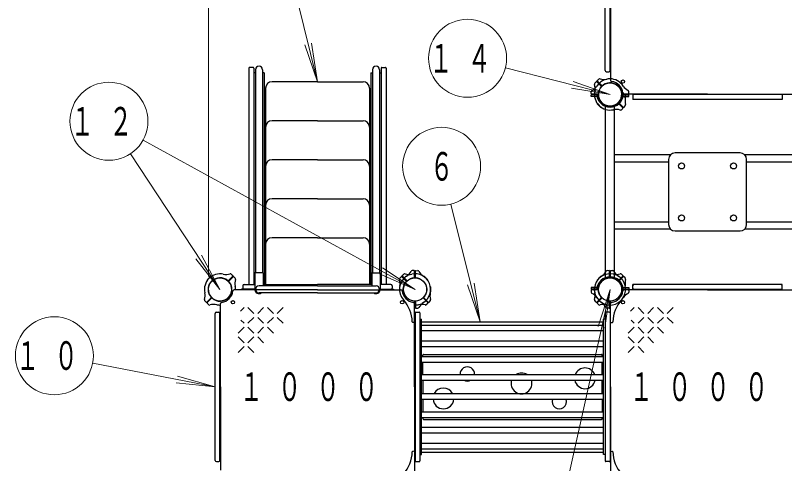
# Model space of a CAD drawing. Units: millimetres on the paper. Extents: x -385 to 0, y -594 to 267.
# Drawn here: x -298.4 to -239.2, y 132.9 to 167.4 of the extents above; entities that cross this region are included whole.
import ezdxf
from ezdxf.enums import TextEntityAlignment as Align

# ---------------------------------------------------------------- set-up
doc = ezdxf.new("R2010")
doc.units = ezdxf.units.MM
doc.layers.add('LY_1', color=7, linetype='Continuous', lineweight=25)
doc.styles.add('ＭＳ ゴシック', font='')
doc.styles.get('ＭＳ ゴシック').set_extended_font_data('MS Gothic')

msp = doc.modelspace()

# ---------------------------------------------------------------- linework, layer by layer
at = {"layer": 'LY_1', "lineweight": 13}
for p, q in [((-283.556, 147.28), (-283.556, 237.175)), ((-277.199, 170.519), (-275.165, 162.26)), ((-275.165, 162.26), (-276.133, 165.099)), ((-275.165, 162.26), (-275.626, 165.225)), ((-260.716, 163.324), (-252.665, 161.28)), ((-252.665, 161.28), (-255.497, 162.269)), ((-252.665, 161.28), (-255.626, 161.762)), ((-288.577, 157.774), (-267.665, 146.28)), ((-289.553, 156.716), (-282.665, 146.28)), ((-264.898, 152.84), (-262.654, 143.797)), ((-282.665, 146.28), (-284.529, 148.63)), ((-282.665, 146.28), (-284.093, 148.918)), ((-267.665, 146.28), (-270.158, 147.949)), ((-267.665, 146.28), (-270.41, 147.491)), ((-262.654, 143.797), (-263.12, 146.761)), ((-262.654, 143.797), (-263.627, 146.635)), ((-257.128, 126.253), (-252.665, 146.28)), ((-252.665, 146.28), (-253.57, 143.42)), ((-252.665, 146.28), (-253.059, 143.306)), ((-281.08, 144.611), (-280.812, 144.878)), ((-280.062, 144.428), (-280.512, 144.878)), ((-279.762, 144.428), (-279.312, 144.878)), ((-278.562, 144.428), (-279.012, 144.878)), ((-278.262, 144.428), (-277.812, 144.878)), ((-251.08, 144.611), (-250.812, 144.878)), ((-250.062, 144.428), (-250.512, 144.878)), ((-249.762, 144.428), (-249.312, 144.878)), ((-248.562, 144.428), (-249.012, 144.878)), ((-248.262, 144.428), (-247.812, 144.878)), ((-280.812, 143.678), (-281.052, 143.918)), ((-280.512, 143.678), (-280.062, 144.128)), ((-279.312, 143.678), (-279.762, 144.128)), ((-279.012, 143.678), (-278.562, 144.128)), ((-277.812, 143.678), (-278.262, 144.128)), ((-250.812, 143.678), (-251.052, 143.918)), ((-250.512, 143.678), (-250.062, 144.128)), ((-249.312, 143.678), (-249.762, 144.128)), ((-249.012, 143.678), (-248.562, 144.128)), ((-247.812, 143.678), (-248.262, 144.128)), ((-281.262, 142.928), (-280.812, 143.378)), ((-280.062, 142.928), (-280.512, 143.378)), ((-279.762, 142.928), (-279.312, 143.378)), ((-278.562, 142.928), (-279.012, 143.378)), ((-251.262, 142.928), (-250.812, 143.378)), ((-250.062, 142.928), (-250.512, 143.378)), ((-249.762, 142.928), (-249.312, 143.378)), ((-248.562, 142.928), (-249.012, 143.378)), ((-280.812, 142.178), (-281.262, 142.628)), ((-280.512, 142.178), (-280.062, 142.628)), ((-279.312, 142.178), (-279.762, 142.628)), ((-250.812, 142.178), (-251.262, 142.628)), ((-250.512, 142.178), (-250.062, 142.628)), ((-249.312, 142.178), (-249.762, 142.628)), ((-281.262, 141.428), (-280.812, 141.878)), ((-280.062, 141.428), (-280.512, 141.878)), ((-251.262, 141.428), (-250.812, 141.878)), ((-250.062, 141.428), (-250.512, 141.878)), ((-292.457, 140.605), (-283.045, 138.78)), ((-283.045, 138.78), (-286.028, 139.092)), ((-283.045, 138.78), (-285.929, 139.606))]:
    msp.add_line(p, q, dxfattribs=at)
at = {"layer": 'LY_1'}
for p, q in [((-253.045, 163.13), (-253.045, 174.43)), ((-252.665, 163.13), (-252.665, 174.43)), ((-252.635, 168.78), (-252.635, 162.372)), ((-280.445, 163.305), (-280.445, 146.72)), ((-280.125, 163.365), (-280.385, 163.365)), ((-280.065, 163.305), (-280.065, 146.66)), ((-270.265, 163.305), (-270.265, 146.66)), ((-270.205, 163.365), (-269.945, 163.365)), ((-269.885, 163.305), (-269.885, 146.72)), ((-279.937, 162.94), (-280.065, 162.94)), ((-279.937, 163.185), (-279.937, 147.552)), ((-279.393, 163.185), (-279.393, 147.552)), ((-279.265, 162.94), (-279.393, 162.94)), ((-279.265, 162.94), (-279.265, 146.66)), ((-271.065, 162.94), (-270.937, 162.94)), ((-271.065, 162.94), (-271.065, 146.66)), ((-270.937, 163.185), (-270.937, 147.552)), ((-270.393, 163.185), (-270.393, 147.552)), ((-270.393, 162.94), (-270.265, 162.94)), ((-252.945, 163.03), (-252.765, 163.03)), ((-275.165, 162.26), (-278.665, 162.26)), ((-275.165, 162.26), (-271.665, 162.26)), ((-253.739, 162.254), (-253.847, 162.139)), ((-253.349, 161.922), (-253.682, 162.255)), ((-253.306, 161.964), (-253.639, 162.297)), ((-253.638, 162.355), (-253.523, 162.462)), ((-279.165, 161.76), (-279.165, 146.66)), ((-271.165, 161.76), (-271.165, 146.66)), ((-254.113, 161.352), (-254.108, 161.509)), ((-253.594, 161.25), (-254.105, 161.25)), ((-254.105, 161.13), (-254.105, 161.25)), ((-253.662, 161.13), (-254.105, 161.13)), ((-253.602, 161.31), (-254.073, 161.31)), ((-251.735, 161.25), (-251.225, 161.25)), ((-245.165, 161.31), (-251.727, 161.31)), ((-251.667, 161.13), (-251.225, 161.13)), ((-251.225, 161.13), (-251.225, 161.25)), ((-251.216, 161.352), (-251.222, 161.509)), ((-239.415, 161.28), (-250.915, 161.28)), ((-250.915, 161.28), (-250.915, 160.9)), ((-245.165, 161.31), (-238.602, 161.31)), ((-239.415, 161.28), (-239.415, 160.9)), ((-253.643, 160.585), (-253.645, 160.583)), ((-253.005, 147.197), (-253.005, 160.364)), ((-252.325, 147.197), (-252.325, 160.364)), ((-252.023, 160.596), (-251.69, 160.263)), ((-251.981, 160.639), (-251.647, 160.305)), ((-251.59, 160.306), (-251.491, 160.413)), ((-239.415, 160.9), (-250.915, 160.9)), ((-253.36, 160.302), (-253.362, 160.3)), ((-251.691, 160.205), (-251.797, 160.106)), ((-275.165, 159.26), (-278.665, 159.26)), ((-275.165, 159.26), (-271.665, 159.26)), ((-275.165, 156.26), (-278.665, 156.26)), ((-275.165, 156.26), (-271.665, 156.26)), ((-252.325, 156.652), (-247.999, 156.652)), ((-248.165, 156.28), (-248.165, 151.28)), ((-242.665, 156.78), (-247.665, 156.78)), ((-242.33, 156.652), (-238.005, 156.652)), ((-242.165, 151.28), (-242.165, 156.28)), ((-252.325, 156.108), (-248.165, 156.108)), ((-242.165, 156.108), (-238.005, 156.108)), ((-275.165, 153.26), (-278.665, 153.26)), ((-275.165, 153.26), (-271.665, 153.26)), ((-248.165, 151.452), (-252.325, 151.452)), ((-247.999, 150.908), (-252.325, 150.908)), ((-238.005, 150.908), (-242.33, 150.908)), ((-238.005, 151.452), (-242.165, 151.452)), ((-247.665, 150.78), (-242.665, 150.78)), ((-275.165, 150.26), (-278.665, 150.26)), ((-275.165, 150.26), (-271.665, 150.26)), ((-281.691, 147.355), (-281.797, 147.454)), ((-279.345, 147.552), (-279.985, 147.552)), ((-279.985, 147.552), (-279.985, 146.312)), ((-279.345, 147.552), (-279.345, 146.552)), ((-270.985, 147.552), (-270.985, 146.552)), ((-270.985, 147.552), (-270.345, 147.552)), ((-270.345, 147.552), (-270.345, 146.312)), ((-268.638, 147.355), (-268.532, 147.454)), ((-267.736, 147.729), (-267.881, 147.724)), ((-267.695, 147.218), (-267.695, 147.689)), ((-267.635, 147.218), (-267.635, 147.689)), ((-267.593, 147.729), (-267.436, 147.723)), ((-252.736, 147.729), (-252.893, 147.723)), ((-252.695, 147.218), (-252.695, 147.689)), ((-252.635, 147.218), (-252.635, 147.689)), ((-252.593, 147.729), (-252.448, 147.724)), ((-251.691, 147.355), (-251.797, 147.454)), ((-283.643, 146.975), (-283.645, 146.978)), ((-283.36, 147.258), (-283.362, 147.261)), ((-282.023, 146.964), (-281.69, 147.297)), ((-281.981, 146.922), (-281.647, 147.255)), ((-281.59, 147.254), (-281.491, 147.148)), ((-268.739, 147.254), (-268.839, 147.148)), ((-268.349, 146.922), (-268.682, 147.255)), ((-268.306, 146.964), (-268.639, 147.297)), ((-266.969, 147.258), (-266.967, 147.261)), ((-266.686, 146.975), (-266.684, 146.978)), ((-253.643, 146.975), (-253.645, 146.978)), ((-253.36, 147.258), (-253.362, 147.261)), ((-252.023, 146.964), (-251.69, 147.297)), ((-251.981, 146.922), (-251.647, 147.255)), ((-251.59, 147.254), (-251.491, 147.148)), ((-275.165, 146.25), (-281.572, 146.25)), ((-281.005, 146.312), (-281.005, 146.248)), ((-279.935, 146.312), (-281.005, 146.312)), ((-279.935, 146.248), (-281.005, 146.248)), ((-280.915, 146.56), (-280.915, 146.38)), ((-280.815, 146.66), (-279.985, 146.66)), ((-275.165, 146.552), (-279.665, 146.552)), ((-279.345, 146.66), (-275.165, 146.66)), ((-270.985, 146.66), (-275.165, 146.66)), ((-275.165, 146.552), (-270.665, 146.552)), ((-275.165, 146.25), (-268.757, 146.25)), ((-270.394, 146.312), (-269.325, 146.312)), ((-270.394, 146.248), (-269.325, 146.248)), ((-269.515, 146.66), (-270.345, 146.66)), ((-269.415, 146.56), (-269.415, 146.38)), ((-269.325, 146.312), (-269.325, 146.248)), ((-266.481, 146.48), (-266.478, 146.48)), ((-254.113, 146.209), (-254.108, 146.052)), ((-254.105, 146.43), (-254.105, 146.31)), ((-253.662, 146.43), (-254.105, 146.43)), ((-253.594, 146.31), (-254.105, 146.31)), ((-253.602, 146.25), (-254.073, 146.25)), ((-253.848, 146.48), (-253.851, 146.48)), ((-251.735, 146.31), (-251.225, 146.31)), ((-245.165, 146.25), (-251.727, 146.25)), ((-251.667, 146.43), (-251.225, 146.43)), ((-251.225, 146.43), (-251.225, 146.31)), ((-251.216, 146.209), (-251.222, 146.052)), ((-250.915, 146.28), (-250.915, 146.66)), ((-239.415, 146.66), (-250.915, 146.66)), ((-239.415, 146.28), (-250.915, 146.28)), ((-245.165, 146.25), (-238.602, 146.25)), ((-239.415, 146.28), (-239.415, 146.66)), ((-283.349, 145.639), (-283.682, 145.305)), ((-283.306, 145.596), (-283.639, 145.263)), ((-275.165, 146.008), (-279.665, 146.008)), ((-275.165, 146.008), (-270.665, 146.008)), ((-267.023, 145.596), (-266.69, 145.263)), ((-266.981, 145.639), (-266.647, 145.305)), ((-266.481, 146.08), (-266.478, 146.08)), ((-253.848, 146.08), (-253.851, 146.08)), ((-253.349, 145.639), (-253.682, 145.305)), ((-253.306, 145.596), (-253.639, 145.263)), ((-283.739, 145.306), (-283.847, 145.421)), ((-283.638, 145.205), (-283.523, 145.098)), ((-282.635, 138.78), (-282.635, 145.188)), ((-267.695, 138.78), (-267.695, 145.343)), ((-267.635, 145.343), (-267.635, 144.872)), ((-266.691, 145.205), (-266.806, 145.098)), ((-266.59, 145.306), (-266.483, 145.421)), ((-253.739, 145.306), (-253.847, 145.421)), ((-253.638, 145.205), (-253.523, 145.098)), ((-252.695, 145.343), (-252.695, 144.872)), ((-252.635, 138.78), (-252.635, 145.343)), ((-283.045, 133.13), (-283.045, 144.43)), ((-282.945, 144.53), (-282.765, 144.53)), ((-282.665, 133.13), (-282.665, 144.43)), ((-267.665, 144.47), (-267.665, 133.09)), ((-267.605, 144.53), (-267.345, 144.53)), ((-267.593, 144.832), (-267.448, 144.837)), ((-267.285, 144.47), (-267.285, 133.09)), ((-253.045, 144.47), (-253.045, 133.09)), ((-252.725, 144.53), (-252.985, 144.53)), ((-252.736, 144.832), (-252.881, 144.837)), ((-252.665, 144.47), (-252.665, 133.09)), ((-267.285, 143.98), (-267.165, 143.98)), ((-267.165, 133.58), (-267.165, 143.98)), ((-267.165, 143.797), (-253.165, 143.797)), ((-253.045, 143.98), (-253.165, 143.98)), ((-253.165, 133.58), (-253.165, 143.98)), ((-267.737, 143.731), (-267.841, 143.737)), ((-267.165, 143.542), (-253.165, 143.542)), ((-252.592, 143.731), (-252.488, 143.737)), ((-267.165, 143.108), (-253.165, 143.108)), ((-267.165, 142.316), (-253.165, 142.316)), ((-267.165, 141.882), (-253.165, 141.882)), ((-267.165, 141.12), (-253.165, 141.12)), ((-267.065, 141.12), (-267.065, 141.22)), ((-267.005, 141.28), (-253.325, 141.28)), ((-253.265, 141.12), (-253.265, 141.22)), ((-267.165, 140.686), (-253.165, 140.686)), ((-267.065, 139.727), (-267.065, 140.686)), ((-253.265, 139.727), (-253.265, 140.686)), ((-267.165, 139.727), (-253.165, 139.727)), ((-267.165, 139.293), (-253.165, 139.293)), ((-267.065, 139.293), (-267.065, 138.267)), ((-253.265, 138.267), (-253.265, 139.293)), ((-282.635, 138.78), (-282.635, 132.372)), ((-267.695, 138.78), (-267.695, 132.218)), ((-252.635, 138.78), (-252.635, 132.218)), ((-267.165, 138.267), (-253.165, 138.267)), ((-267.165, 137.833), (-253.165, 137.833)), ((-267.065, 137.833), (-267.065, 136.874)), ((-253.265, 137.833), (-253.265, 136.874)), ((-267.165, 136.874), (-253.165, 136.874)), ((-267.165, 136.44), (-253.165, 136.44)), ((-267.065, 136.44), (-267.065, 136.34)), ((-267.005, 136.28), (-253.325, 136.28)), ((-253.265, 136.44), (-253.265, 136.34)), ((-267.165, 135.678), (-253.165, 135.678)), ((-267.165, 135.244), (-253.165, 135.244)), ((-267.165, 134.452), (-253.165, 134.452)), ((-267.737, 133.829), (-267.841, 133.824)), ((-267.165, 134.018), (-253.165, 134.018)), ((-267.165, 133.763), (-253.165, 133.763)), ((-252.592, 133.829), (-252.488, 133.824)), ((-267.285, 133.58), (-267.165, 133.58)), ((-253.045, 133.58), (-253.165, 133.58)), ((-282.945, 133.03), (-282.765, 133.03)), ((-267.605, 133.03), (-267.345, 133.03)), ((-252.725, 133.03), (-252.985, 133.03))]:
    msp.add_line(p, q, dxfattribs=at)
at = {"layer": 'LY_1', "lineweight": 13}
for centre in [(-263.624, 164.063), (-291.206, 159.22), (-265.62, 155.752), (-295.402, 141.176)]:
    msp.add_circle(centre, 3, dxfattribs=at)
at = {"layer": 'LY_1'}
for centre, radius in [((-252.665, 161.28), 0.891), ((-251.675, 162.27), 0.13), ((-247.165, 155.78), 0.23), ((-243.165, 155.78), 0.23), ((-247.165, 151.78), 0.23), ((-243.165, 151.78), 0.23), ((-282.665, 146.28), 0.891), ((-267.665, 146.28), 0.9), ((-267.665, 146.28), 0.891), ((-252.665, 146.28), 0.9), ((-252.665, 146.28), 0.891), ((-281.675, 145.29), 0.13), ((-268.655, 145.29), 0.13), ((-251.675, 145.29), 0.13)]:
    msp.add_circle(centre, radius, dxfattribs=at)
for centre, radius, start, end in [((-280.385, 163.305), 0.06, 90, 180), ((-280.125, 163.305), 0.06, 0, 90), ((-279.665, 163.185), 0.272, 0, 180), ((-270.665, 163.185), 0.272, 0, 180), ((-270.205, 163.305), 0.06, 90, 180), ((-269.945, 163.305), 0.06, 0, 90), ((-252.945, 163.13), 0.1, 180, 270), ((-252.765, 163.13), 0.1, 270, 0), ((-278.665, 161.76), 0.5, 90, 180), ((-271.665, 161.76), 0.5, 0, 90), ((-253.765, 162.079), 0.1, 137, 197.54116), ((-253.71, 162.227), 0.04, 45, 137), ((-252.665, 161.28), 1.2, 32.7272, 147.27281), ((-253.611, 162.326), 0.04, 133, 225), ((-252.665, 161.28), 0.9, 319.27066, 225), ((-253.464, 162.381), 0.1, 72.45884, 133), ((-253.132, 163.43), 1, 252.45884, 282.27281), ((-252.535, 162.372), 0.1, 180, 263.21282), ((-252.665, 161.28), 1, 6.78718, 83.21282), ((-254.008, 161.494), 0.1, 117.45884, 178), ((-254.515, 162.47), 1, 297.45884, 327.27281), ((-252.665, 161.28), 1.2, 167.72719, 225), ((-254.814, 161.748), 1, 347.72719, 17.54116), ((-253.377, 161.894), 0.04, 319.27066, 45), ((-253.278, 161.993), 0.04, 225, 310.72934), ((-250.814, 162.47), 1, 212.72719, 242.54116), ((-251.321, 161.494), 0.1, 2, 62.54116), ((-254.073, 161.35), 0.04, 178, 270), ((-252.665, 161.321), 1.016, 184.0072, 355.9928), ((-253.602, 161.35), 0.04, 270, 355.72934), ((-252.665, 161.321), 0.932, 184.36904, 355.63096), ((-251.727, 161.35), 0.04, 184.27066, 270), ((-251.572, 161.41), 0.1, 186.78718, 270), ((-250.515, 160.813), 1, 167.72719, 197.54116), ((-252.665, 161.28), 1.2, 347.72719, 1.43254), ((-251.256, 161.35), 0.04, 270, 2), ((-253.631, 160.569), 0.02, 135, 216.37307), ((-252.665, 161.28), 1.22, 216.37307, 225), ((-252.665, 161.28), 1.22, 225, 233.62693), ((-252.665, 161.28), 1.2, 225, 282.27281), ((-252.665, 161.28), 0.9, 225, 310.72934), ((-252.051, 160.568), 0.04, 45, 130.72934), ((-251.952, 160.667), 0.04, 139.27066, 225), ((-251.564, 160.481), 0.1, 317, 17.54116), ((-253.376, 160.314), 0.02, 233.62693, 315), ((-252.197, 159.13), 1, 72.45884, 102.27281), ((-251.865, 160.179), 0.1, 252.45884, 313), ((-251.718, 160.235), 0.04, 313, 45), ((-251.619, 160.334), 0.04, 225, 317), ((-278.665, 158.76), 0.5, 90, 180), ((-271.665, 158.76), 0.5, 0, 90), ((-278.665, 155.76), 0.5, 90, 180), ((-271.665, 155.76), 0.5, 0, 90), ((-247.665, 156.28), 0.5, 90, 180), ((-242.665, 156.28), 0.5, 0, 90), ((-278.665, 152.76), 0.5, 90, 180), ((-271.665, 152.76), 0.5, 0, 90), ((-247.665, 151.28), 0.5, 180, 270), ((-242.665, 151.28), 0.5, 270, 0), ((-278.665, 149.76), 0.5, 90, 180), ((-271.665, 149.76), 0.5, 0, 90), ((-282.665, 146.28), 1.2, 77.72719, 135), ((-282.197, 148.43), 1, 257.72719, 287.54116), ((-281.865, 147.381), 0.1, 47, 107.54116), ((-281.718, 147.326), 0.04, 315, 47), ((-268.611, 147.326), 0.04, 133, 225), ((-268.464, 147.381), 0.1, 72.45884, 133), ((-268.132, 148.43), 1, 252.45884, 282.27281), ((-268.854, 148.131), 1, 302.72719, 332.54116), ((-267.878, 147.624), 0.1, 92, 152.54116), ((-267.665, 146.28), 1.2, 302.72719, 102.27281), ((-267.735, 147.689), 0.04, 0, 92), ((-267.595, 147.689), 0.04, 88, 180), ((-267.451, 147.624), 0.1, 27.45884, 88), ((-266.475, 148.131), 1, 207.45884, 237.27281), ((-252.665, 146.28), 1.2, 77.72719, 57.27281), ((-253.854, 148.131), 1, 302.72719, 332.54116), ((-252.878, 147.624), 0.1, 92, 152.54116), ((-252.735, 147.689), 0.04, 0, 92), ((-252.595, 147.689), 0.04, 88, 180), ((-252.451, 147.624), 0.1, 27.45884, 88), ((-252.197, 148.43), 1, 257.72719, 287.54116), ((-251.475, 148.131), 1, 207.45884, 237.27281), ((-251.865, 147.381), 0.1, 47, 107.54116), ((-251.718, 147.326), 0.04, 315, 47), ((-282.665, 146.28), 1.2, 135, 192.27281), ((-283.631, 146.992), 0.02, 143.62693, 225), ((-282.665, 146.28), 1.22, 135, 143.62693), ((-282.665, 146.28), 0.9, 135, 220.72934), ((-282.665, 146.28), 1.22, 126.37307, 135), ((-283.376, 147.246), 0.02, 45, 126.37307), ((-282.665, 146.28), 0.9, 49.27066, 135), ((-282.051, 146.993), 0.04, 229.27066, 315), ((-282.665, 146.28), 0.9, 315, 40.72934), ((-281.952, 146.894), 0.04, 135, 220.72934), ((-281.619, 147.227), 0.04, 43, 135), ((-280.515, 146.748), 1, 162.45884, 192.27281), ((-281.564, 147.079), 0.1, 342.45884, 43), ((-267.665, 146.28), 1.2, 122.72719, 222.21724), ((-268.765, 147.079), 0.1, 137, 197.54116), ((-269.814, 146.748), 1, 347.72719, 17.54116), ((-268.71, 147.227), 0.04, 45, 137), ((-268.377, 146.894), 0.04, 319.27066, 45), ((-268.278, 146.993), 0.04, 225, 310.72934), ((-267.735, 147.218), 0.04, 274.27066, 0), ((-267.595, 147.218), 0.04, 180, 265.72934), ((-266.953, 147.246), 0.02, 53.62693, 135), ((-267.665, 146.28), 1.22, 45, 53.62693), ((-267.665, 146.28), 1.22, 36.37307, 45), ((-266.698, 146.992), 0.02, 315, 36.37307), ((-252.665, 146.239), 1.016, 4.0072, 175.9928), ((-253.631, 146.992), 0.02, 143.62693, 225), ((-252.665, 146.28), 1.22, 135, 143.62693), ((-252.665, 146.239), 0.932, 4.36904, 175.63096), ((-252.665, 146.28), 1.22, 126.37307, 135), ((-253.376, 147.246), 0.02, 45, 126.37307), ((-252.735, 147.218), 0.04, 274.27066, 0), ((-252.595, 147.218), 0.04, 180, 265.72934), ((-252.051, 146.993), 0.04, 229.27066, 315), ((-251.952, 146.894), 0.04, 135, 220.72934), ((-251.619, 147.227), 0.04, 43, 135), ((-250.515, 146.748), 1, 162.45884, 192.27281), ((-251.564, 147.079), 0.1, 342.45884, 43), ((-282.665, 146.28), 1, 276.78718, 353.21282), ((-281.572, 146.15), 0.1, 90, 173.21282), ((-282.665, 146.28), 1.2, 358.56746, 12.27281), ((-280.815, 146.56), 0.1, 90, 180), ((-280.815, 146.38), 0.1, 180, 222.84364), ((-279.665, 146.28), 0.32, 185.73917, 301.78833), ((-279.665, 146.28), 0.272, 90, 270), ((-270.665, 146.28), 0.32, 238.21167, 354.26083), ((-270.665, 146.28), 0.272, 270, 90), ((-269.515, 146.56), 0.1, 0, 90), ((-269.515, 146.38), 0.1, 317.15636, 0), ((-268.757, 146.15), 0.1, 6.78718, 90), ((-267.665, 146.28), 1, 186.78718, 263.21282), ((-266.478, 146.46), 0.02, 8.62693, 90), ((-267.665, 146.28), 1.22, 0, 8.62693), ((-267.665, 146.28), 1.22, 351.37307, 0), ((-254.073, 146.21), 0.04, 90, 182), ((-252.665, 146.28), 1.22, 171.37307, 180), ((-252.665, 146.28), 1.22, 180, 188.62693), ((-253.851, 146.46), 0.02, 90, 171.37307), ((-253.602, 146.21), 0.04, 4.27066, 90), ((-252.665, 146.28), 1, 276.78718, 353.21282), ((-251.727, 146.21), 0.04, 90, 175.72934), ((-251.572, 146.15), 0.1, 90, 173.21282), ((-251.256, 146.21), 0.04, 358, 90), ((-250.815, 146.56), 0.1, 90, 180), ((-250.815, 146.38), 0.1, 180, 270), ((-239.515, 146.56), 0.1, 0, 90), ((-239.515, 146.38), 0.1, 270, 0), ((-284.814, 145.813), 1, 342.45884, 12.27281), ((-283.377, 145.667), 0.04, 315, 40.72934), ((-283.278, 145.568), 0.04, 49.27066, 135), ((-282.665, 146.28), 0.9, 229.27066, 315), ((-267.051, 145.568), 0.04, 45, 130.72934), ((-266.952, 145.667), 0.04, 139.27066, 225), ((-265.515, 145.813), 1, 167.72719, 197.54116), ((-266.478, 146.1), 0.02, 270, 351.37307), ((-254.008, 146.067), 0.1, 182, 242.54116), ((-254.515, 145.091), 1, 32.7272, 62.54116), ((-253.851, 146.1), 0.02, 188.62693, 270), ((-254.814, 145.813), 1, 342.45884, 12.27281), ((-253.377, 145.667), 0.04, 315, 40.72934), ((-253.278, 145.568), 0.04, 49.27066, 135), ((-250.814, 145.091), 1, 117.45884, 147.27281), ((-251.321, 146.067), 0.1, 297.45884, 358), ((-283.765, 145.481), 0.1, 162.45884, 223), ((-283.71, 145.334), 0.04, 223, 315), ((-283.611, 145.235), 0.04, 135, 227), ((-283.464, 145.179), 0.1, 227, 287.54116), ((-283.132, 144.13), 1, 77.72719, 107.54116), ((-282.665, 146.28), 1.2, 257.72719, 271.43254), ((-282.535, 145.188), 0.1, 96.78718, 180), ((-270.479, 143.727), 2.6, 1.08415, 42.21724), ((-267.795, 145.188), 0.1, 0, 83.21282), ((-267.735, 145.343), 0.04, 0, 85.72934), ((-267.665, 146.28), 1.2, 268.56746, 282.27281), ((-267.595, 145.343), 0.04, 94.27066, 180), ((-267.197, 144.13), 1, 72.45884, 102.27281), ((-266.475, 144.429), 1, 122.72719, 152.54116), ((-266.865, 145.179), 0.1, 252.45884, 313), ((-266.718, 145.235), 0.04, 313, 45), ((-266.619, 145.334), 0.04, 225, 317), ((-266.564, 145.481), 0.1, 317, 17.54116), ((-253.765, 145.481), 0.1, 162.45884, 223), ((-253.71, 145.334), 0.04, 223, 315), ((-253.611, 145.235), 0.04, 135, 227), ((-253.464, 145.179), 0.1, 227, 287.54116), ((-253.132, 144.13), 1, 77.72719, 107.54116), ((-253.854, 144.429), 1, 27.45884, 57.2728), ((-252.735, 145.343), 0.04, 0, 85.72934), ((-252.595, 145.343), 0.04, 94.27066, 180), ((-252.535, 145.188), 0.1, 96.78718, 180), ((-249.85, 143.727), 2.6, 137.78276, 178.91585), ((-282.945, 144.43), 0.1, 90, 180), ((-282.765, 144.43), 0.1, 0, 90), ((-267.605, 144.47), 0.06, 90, 180), ((-267.595, 144.872), 0.04, 180, 272), ((-267.451, 144.937), 0.1, 272, 332.54116), ((-267.345, 144.47), 0.06, 0, 90), ((-252.985, 144.47), 0.06, 90, 180), ((-252.878, 144.937), 0.1, 207.45884, 268), ((-252.735, 144.872), 0.04, 268, 0), ((-252.725, 144.47), 0.06, 0, 90), ((-267.839, 143.777), 0.04, 181.08415, 267), ((-267.735, 143.771), 0.04, 267, 0), ((-252.595, 143.771), 0.04, 180, 273), ((-252.49, 143.777), 0.04, 273, 358.91585), ((-267.005, 141.22), 0.06, 90, 180), ((-253.325, 141.22), 0.06, 0, 90), ((-263.641, 139.78), 0.55, 354.46789, 185.53211), ((-254.595, 139.445), 0.8, 20.64203, 159.35797), ((-259.474, 139.048), 0.8, 58.19645, 121.80355), ((-263.641, 139.78), 0.55, 242.31243, 297.68757), ((-259.474, 139.048), 0.8, 162.09979, 17.90021), ((-254.595, 139.445), 0.8, 190.95113, 349.04887), ((-265.484, 137.896), 0.8, 27.64708, 152.35292), ((-265.484, 137.896), 0.8, 184.50097, 355.49903), ((-256.563, 137.645), 0.55, 159.95659, 20.04341), ((-267.005, 136.34), 0.06, 180, 270), ((-253.325, 136.34), 0.06, 270, 0), ((-270.479, 133.834), 2.6, 317.78276, 358.91585), ((-267.839, 133.784), 0.04, 93, 178.91585), ((-267.735, 133.789), 0.04, 0, 93), ((-252.595, 133.789), 0.04, 87, 180), ((-252.49, 133.784), 0.04, 1.08415, 87), ((-249.85, 133.834), 2.6, 181.08415, 222.21724), ((-282.945, 133.13), 0.1, 180, 270), ((-282.765, 133.13), 0.1, 270, 0), ((-267.605, 133.09), 0.06, 180, 270), ((-267.345, 133.09), 0.06, 270, 0), ((-252.985, 133.09), 0.06, 180, 270), ((-252.725, 133.09), 0.06, 270, 0)]:
    msp.add_arc(centre, radius, start, end, dxfattribs=at)

# ---------------------------------------------------------------- texts
at = {"layer": 'LY_1', "style": 'ＭＳ ゴシック', "width": 0.6}
msp.add_text('６', height=2.199, dxfattribs=at).set_placement((-265.62, 155.752), align=Align.MIDDLE_CENTER)
at = {"layer": 'LY_1', "char_height": 2.199, "style": 'ＭＳ ゴシック'}
for s, insert, attachment_point in [('\\T1.64;\\W0.6;１４', (-263.624, 164.063), 5), ('\\T1.64;\\W0.6;１２', (-291.206, 159.22), 5), ('\\T1.64;\\W0.6;１０', (-295.402, 141.176), 5), ('\\T1.64;\\W0.6;１０００', (-281.164, 138.78), 4), ('\\T1.64;\\W0.6;１０００', (-251.164, 138.78), 4)]:
    msp.add_mtext(s, dxfattribs=dict(at, insert=insert, attachment_point=attachment_point))

doc.saveas('drawing.dxf')
